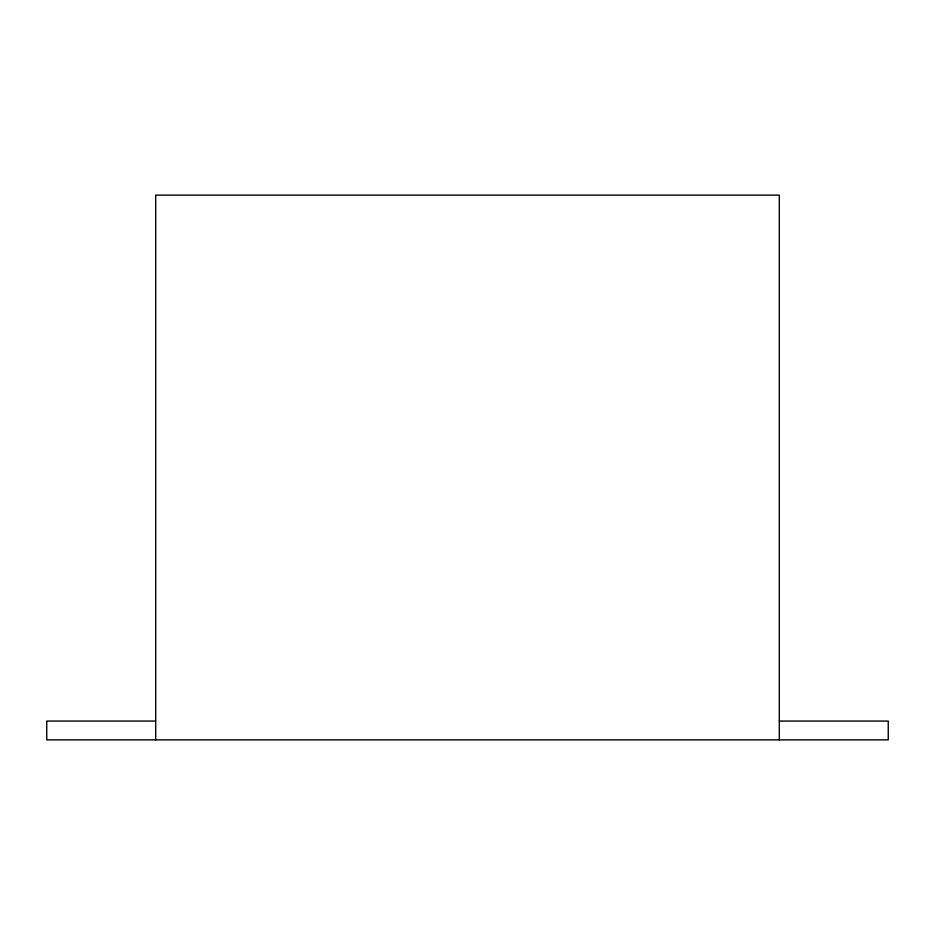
<?xml version="1.0" encoding="UTF-8"?>
<svg xmlns="http://www.w3.org/2000/svg" width="935" height="935" viewBox="0 0 935 935"><rect width="100%" height="100%" fill="white"/><g stroke="black" fill="none" stroke-linecap="round" stroke-linejoin="round"><path stroke-width="1.4" d="M155.689 721.072L46.75 721.072L46.75 739.865L888.25 739.865L888.25 721.072L779.311 721.072M779.311 739.865L779.311 195.135L155.689 195.135L155.689 739.865"/></g></svg>
